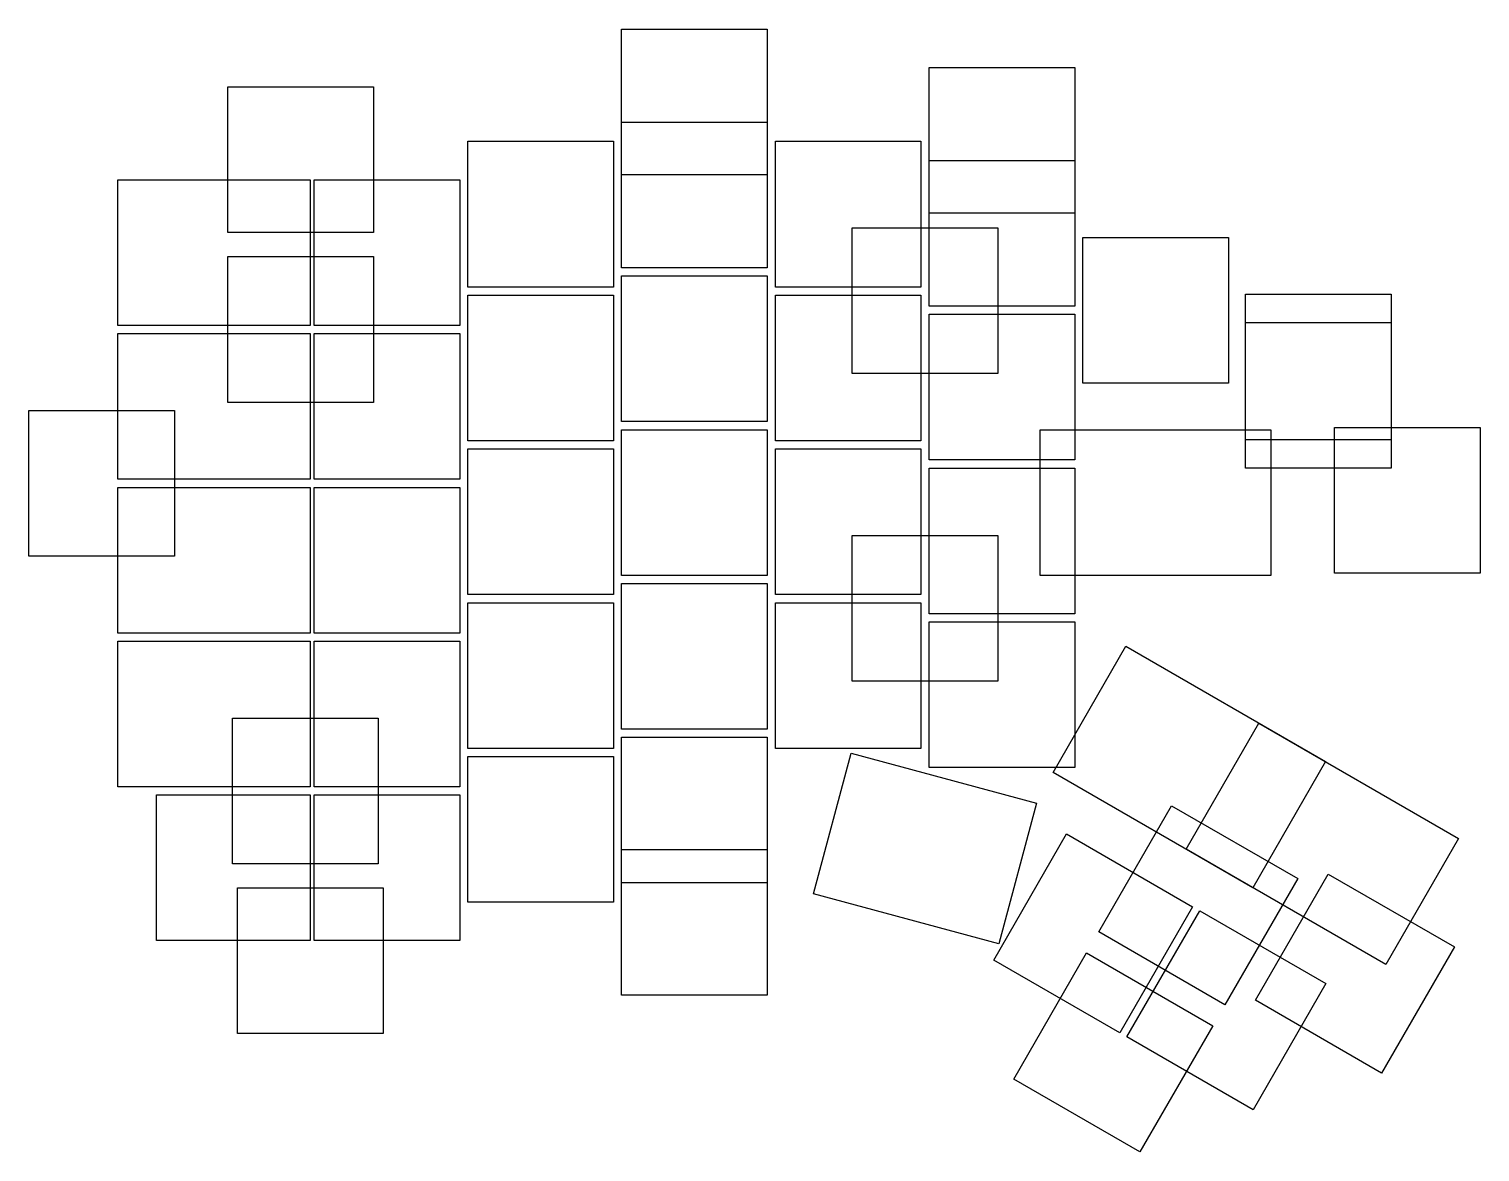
# Model space of a CAD drawing. Header units: millimetres. Extents: x 127 to 306, y -185 to -46.
import ezdxf

# ---------------------------------------------------------------- set-up
doc = ezdxf.new("R2010")
doc.units = ezdxf.units.MM

msp = doc.modelspace()

# ---------------------------------------------------------------- linework, layer by layer
at = {"linetype": 'CONTINUOUS'}
for p, q in [((200.38, -46.38), (218.38, -46.38)), ((200.38, -64.38), (200.38, -46.38)), ((218.38, -46.38), (218.38, -64.38)), ((238.38, -51.12), (256.38, -51.12)), ((238.38, -69.12), (238.38, -51.12)), ((256.38, -51.12), (256.38, -69.12)), ((151.69, -53.5), (169.69, -53.5)), ((151.69, -71.5), (151.69, -53.5)), ((169.69, -53.5), (169.69, -71.5)), ((200.38, -57.88), (218.38, -57.88)), ((200.38, -75.88), (200.38, -57.88)), ((218.38, -57.88), (218.38, -75.88)), ((181.38, -60.25), (199.38, -60.25)), ((181.38, -78.25), (181.38, -60.25)), ((199.38, -60.25), (199.38, -78.25)), ((219.38, -60.25), (237.38, -60.25)), ((219.38, -78.25), (219.38, -60.25)), ((237.38, -60.25), (237.38, -78.25)), ((238.38, -62.62), (256.38, -62.62)), ((238.38, -80.62), (238.38, -62.62)), ((256.38, -62.62), (256.38, -80.62)), ((218.38, -64.38), (200.38, -64.38)), ((138.12, -65), (161.88, -65)), ((138.12, -83), (138.12, -65)), ((161.88, -65), (161.88, -83)), ((162.38, -65), (180.38, -65)), ((162.38, -83), (162.38, -65)), ((180.38, -65), (180.38, -83)), ((256.38, -69.12), (238.38, -69.12)), ((169.69, -71.5), (151.69, -71.5)), ((228.88, -70.94), (246.88, -70.94)), ((228.88, -88.94), (228.88, -70.94)), ((246.88, -70.94), (246.88, -88.94)), ((257.38, -72.12), (275.38, -72.12)), ((257.38, -90.12), (257.38, -72.12)), ((275.38, -72.12), (275.38, -90.12)), ((151.69, -74.5), (169.69, -74.5)), ((151.69, -92.5), (151.69, -74.5)), ((169.69, -74.5), (169.69, -92.5)), ((218.38, -75.88), (200.38, -75.88)), ((200.38, -76.88), (218.38, -76.88)), ((200.38, -94.88), (200.38, -76.88)), ((218.38, -76.88), (218.38, -94.88)), ((199.38, -78.25), (181.38, -78.25)), ((237.38, -78.25), (219.38, -78.25)), ((181.38, -79.25), (199.38, -79.25)), ((181.38, -97.25), (181.38, -79.25)), ((199.38, -79.25), (199.38, -97.25)), ((219.38, -79.25), (237.38, -79.25)), ((219.38, -97.25), (219.38, -79.25)), ((237.38, -79.25), (237.38, -97.25)), ((256.38, -80.62), (238.38, -80.62)), ((277.48, -79.12), (295.48, -79.12)), ((277.48, -97.12), (277.48, -79.12)), ((295.48, -79.12), (295.48, -97.12)), ((238.38, -81.62), (256.38, -81.62)), ((238.38, -99.62), (238.38, -81.62)), ((256.38, -81.62), (256.38, -99.62)), ((161.88, -83), (138.12, -83)), ((138.12, -84), (161.88, -84)), ((138.12, -102), (138.12, -84)), ((161.88, -84), (161.88, -102)), ((180.38, -83), (162.38, -83)), ((162.38, -84), (180.38, -84)), ((162.38, -102), (162.38, -84)), ((180.38, -84), (180.38, -102)), ((277.48, -82.62), (295.48, -82.62)), ((277.48, -100.62), (277.48, -82.62)), ((295.48, -82.62), (295.48, -100.62)), ((246.88, -88.94), (228.88, -88.94)), ((275.38, -90.12), (257.38, -90.12)), ((169.69, -92.5), (151.69, -92.5)), ((127.12, -93.5), (145.12, -93.5)), ((127.12, -111.5), (127.12, -93.5)), ((145.12, -93.5), (145.12, -111.5)), ((218.38, -94.88), (200.38, -94.88)), ((200.38, -95.88), (218.38, -95.88)), ((200.38, -113.88), (200.38, -95.88)), ((218.38, -95.88), (218.38, -113.88)), ((252.12, -95.88), (280.62, -95.88)), ((252.12, -113.88), (252.12, -95.88)), ((280.62, -95.88), (280.62, -113.88)), ((288.48, -95.62), (306.48, -95.62)), ((288.48, -113.62), (288.48, -95.62)), ((306.48, -95.62), (306.48, -113.62)), ((199.38, -97.25), (181.38, -97.25)), ((181.38, -98.25), (199.38, -98.25)), ((181.38, -116.25), (181.38, -98.25)), ((199.38, -98.25), (199.38, -116.25)), ((237.38, -97.25), (219.38, -97.25)), ((219.38, -98.25), (237.38, -98.25)), ((219.38, -116.25), (219.38, -98.25)), ((237.38, -98.25), (237.38, -116.25)), ((295.48, -97.12), (277.48, -97.12)), ((256.38, -99.62), (238.38, -99.62)), ((161.88, -102), (138.12, -102)), ((180.38, -102), (162.38, -102)), ((238.38, -100.62), (256.38, -100.62)), ((238.38, -118.62), (238.38, -100.62)), ((256.38, -100.62), (256.38, -118.62)), ((295.48, -100.62), (277.48, -100.62)), ((138.12, -103), (161.88, -103)), ((138.12, -121), (138.12, -103)), ((161.88, -103), (161.88, -121)), ((162.38, -103), (180.38, -103)), ((162.38, -121), (162.38, -103)), ((180.38, -103), (180.38, -121)), ((228.88, -108.94), (246.88, -108.94)), ((228.88, -126.94), (228.88, -108.94)), ((246.88, -108.94), (246.88, -126.94)), ((145.12, -111.5), (127.12, -111.5)), ((218.38, -113.88), (200.38, -113.88)), ((280.62, -113.88), (252.12, -113.88)), ((306.48, -113.62), (288.48, -113.62)), ((199.38, -116.25), (181.38, -116.25)), ((200.38, -114.88), (218.38, -114.88)), ((200.38, -132.88), (200.38, -114.88)), ((218.38, -114.88), (218.38, -132.88)), ((237.38, -116.25), (219.38, -116.25)), ((181.38, -117.25), (199.38, -117.25)), ((181.38, -135.25), (181.38, -117.25)), ((199.38, -117.25), (199.38, -135.25)), ((219.38, -117.25), (237.38, -117.25)), ((219.38, -135.25), (219.38, -117.25)), ((237.38, -117.25), (237.38, -135.25)), ((256.38, -118.62), (238.38, -118.62)), ((238.38, -119.62), (256.38, -119.62)), ((238.38, -137.62), (238.38, -119.62)), ((256.38, -119.62), (256.38, -137.62)), ((161.88, -121), (138.12, -121)), ((180.38, -121), (162.38, -121)), ((138.12, -122), (161.88, -122)), ((138.12, -140), (138.12, -122)), ((161.88, -122), (161.88, -140)), ((162.38, -122), (180.38, -122)), ((162.38, -140), (162.38, -122)), ((180.38, -122), (180.38, -140)), ((253.7, -138.22), (262.7, -122.63)), ((262.7, -122.63), (287.38, -136.88)), ((246.88, -126.94), (228.88, -126.94)), ((152.28, -131.5), (170.28, -131.5)), ((152.28, -149.5), (152.28, -131.5)), ((170.28, -131.5), (170.28, -149.5)), ((270.16, -147.72), (279.16, -132.13)), ((279.16, -132.13), (303.84, -146.38)), ((218.38, -132.88), (200.38, -132.88)), ((200.38, -133.88), (218.38, -133.88)), ((200.38, -151.88), (200.38, -133.88)), ((218.38, -133.88), (218.38, -151.88)), ((199.38, -135.25), (181.38, -135.25)), ((181.38, -136.25), (199.38, -136.25)), ((181.38, -154.25), (181.38, -136.25)), ((199.38, -136.25), (199.38, -154.25)), ((237.38, -135.25), (219.38, -135.25)), ((224.08, -153.24), (228.73, -135.86)), ((228.73, -135.86), (251.67, -142.01)), ((256.38, -137.62), (238.38, -137.62)), ((287.38, -136.88), (278.38, -152.47)), ((278.38, -152.47), (253.7, -138.22)), ((161.88, -140), (138.12, -140)), ((142.88, -141), (161.88, -141)), ((142.88, -159), (142.88, -141)), ((161.88, -141), (161.88, -159)), ((180.38, -140), (162.38, -140)), ((162.38, -141), (180.38, -141)), ((162.38, -159), (162.38, -141)), ((180.38, -141), (180.38, -159)), ((251.67, -142.01), (247.02, -159.39)), ((259.35, -157.93), (268.35, -142.34)), ((268.35, -142.34), (283.94, -151.34)), ((246.37, -161.41), (255.37, -145.82)), ((255.37, -145.82), (270.96, -154.82)), ((303.84, -146.38), (294.84, -161.97)), ((200.38, -147.75), (218.38, -147.75)), ((200.38, -165.75), (200.38, -147.75)), ((218.38, -147.75), (218.38, -165.75)), ((294.84, -161.97), (270.16, -147.72)), ((170.28, -149.5), (152.28, -149.5)), ((218.38, -151.88), (200.38, -151.88)), ((283.94, -151.34), (274.94, -166.93)), ((278.73, -166.37), (287.73, -150.79)), ((287.73, -150.79), (303.31, -159.79)), ((152.88, -152.5), (170.88, -152.5)), ((152.88, -170.5), (152.88, -152.5)), ((170.88, -152.5), (170.88, -170.5)), ((247.02, -159.39), (224.08, -153.24)), ((199.38, -154.25), (181.38, -154.25)), ((270.96, -154.82), (261.96, -170.41)), ((262.83, -170.91), (271.83, -155.32)), ((271.83, -155.32), (287.42, -164.32)), ((161.88, -159), (142.88, -159)), ((180.38, -159), (162.38, -159)), ((274.94, -166.93), (259.35, -157.93)), ((261.96, -170.41), (246.37, -161.41)), ((248.85, -176.12), (257.85, -160.53)), ((257.85, -160.53), (273.44, -169.53)), ((303.31, -159.79), (294.31, -175.37)), ((287.42, -164.32), (278.42, -179.91)), ((218.38, -165.75), (200.38, -165.75)), ((294.31, -175.37), (278.73, -166.37)), ((273.44, -169.53), (264.44, -185.12)), ((170.88, -170.5), (152.88, -170.5)), ((278.42, -179.91), (262.83, -170.91)), ((264.44, -185.12), (248.85, -176.12))]:
    msp.add_line(p, q, dxfattribs=at)

doc.saveas('drawing.dxf')
